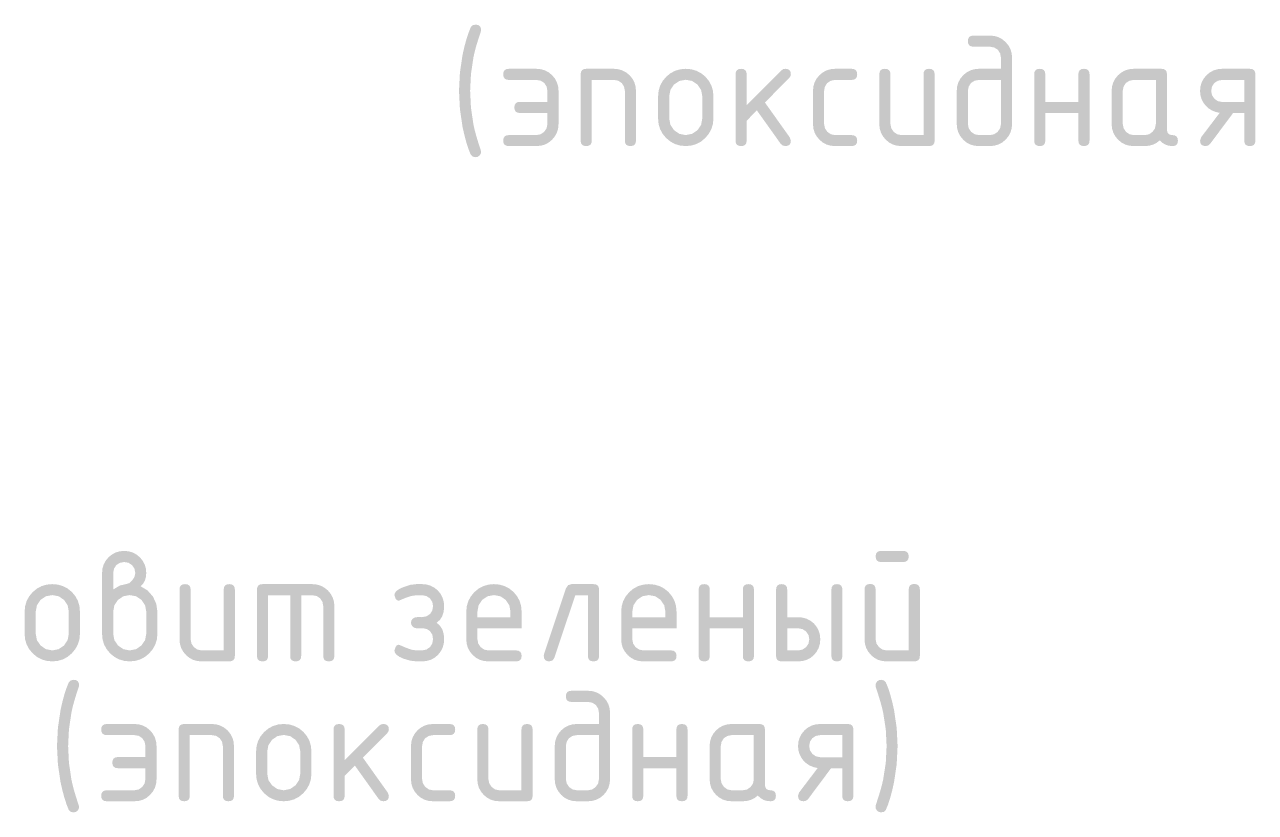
# Model space of a CAD drawing. Header units: millimetres. Extents: x 0 to 1189, y 0 to 841.
# Drawn here: x 1121.06 to 1154.78, y 709.99 to 731.57 of the extents above; entities that cross this region are included whole.
import ezdxf

# ---------------------------------------------------------------- set-up
doc = ezdxf.new("R2010")
doc.units = ezdxf.units.MM

msp = doc.modelspace()

# ---------------------------------------------------------------- hatches: boundary and pattern name
h = msp.add_hatch(color=7)
h.dxf.hatch_style = 2
h.paths.add_polyline_path([(1133.269595, 729.757058), (1133.291919, 729.300377), (1133.358892, 728.847002), (1133.39044, 728.70068), (1133.434339, 728.535083), (1133.490124, 728.349746), (1133.557329, 728.144203), (1133.570559, 728.089081), (1133.559741, 728.033064), (1133.523705, 727.983248), (1133.475543, 727.950864), (1133.417872, 727.940804), (1133.338015, 727.957134), (1133.286683, 728.008604), (1133.227212, 728.1585), (1133.169756, 728.335061), (1133.114678, 728.537874), (1133.062338, 728.766525), (1132.989784, 729.258484), (1132.964773, 729.757058), (1132.989784, 730.255426), (1133.062338, 730.747592), (1133.114678, 730.976097), (1133.169756, 731.178298), (1133.227212, 731.353524), (1133.286683, 731.501104), (1133.338015, 731.55595), (1133.417872, 731.572762), (1133.484517, 731.563253), (1133.532249, 731.534728), (1133.560964, 731.487185), (1133.570559, 731.420626), (1133.557329, 731.365505), (1133.490124, 731.162433), (1133.434339, 730.978276), (1133.39044, 730.813135), (1133.358892, 730.667115), (1133.291919, 730.21374)])
h = msp.add_hatch(color=7)
h.paths.add_polyline_path([(1148.116871, 730.667115), (1148.116871, 728.850861), (1148.105717, 728.728697), (1148.072291, 728.616043), (1148.016644, 728.512897), (1147.938828, 728.419259), (1147.845251, 728.342132), (1147.742527, 728.288001), (1147.631018, 728.256091), (1147.511085, 728.245626), (1147.206814, 728.245626), (1147.084401, 728.256091), (1146.972066, 728.288001), (1146.870168, 728.342132), (1146.779071, 728.419259), (1146.701255, 728.512897), (1146.645608, 728.616043), (1146.612182, 728.728697), (1146.601029, 728.850861), (1146.601029, 729.757058), (1146.612182, 729.879222), (1146.645608, 729.991876), (1146.701255, 730.095022), (1146.779071, 730.18866), (1146.872029, 730.263927), (1146.973719, 730.318264), (1147.085022, 730.351208), (1147.206814, 730.362293), (1147.812049, 730.362293), (1147.812049, 730.667115), (1147.790276, 730.784662), (1147.727162, 730.883191), (1147.628839, 730.945823), (1147.511085, 730.967527), (1147.054128, 730.967527), (1146.989799, 730.977044), (1146.943402, 731.00563), (1146.915299, 731.053336), (1146.905851, 731.120214), (1146.915299, 731.186773), (1146.943402, 731.234315), (1146.989799, 731.262841), (1147.054128, 731.272349), (1147.511085, 731.272349), (1147.633498, 731.261282), (1147.745834, 731.228045), (1147.847731, 731.172588), (1147.938828, 731.094858), (1148.016644, 731.003451), (1148.072291, 730.90145), (1148.105717, 730.789218)])
h.paths.add_polyline_path([(1147.812049, 728.850861), (1147.812049, 730.057471), (1147.206814, 730.057471), (1147.089061, 730.035698), (1146.990738, 729.972584), (1146.927624, 729.874329), (1146.905851, 729.757058), (1146.905851, 728.850861), (1146.928175, 728.735243), (1146.995148, 728.635335), (1147.092919, 728.568363), (1147.206814, 728.546038), (1147.511085, 728.546038), (1147.626634, 728.568363), (1147.722752, 728.635335), (1147.789724, 728.733589)])
h = msp.add_hatch(color=7)
h.dxf.hatch_style = 2
h.paths.add_polyline_path([(1135.386884, 729.151824), (1134.628963, 729.151824), (1134.564635, 729.161333), (1134.518238, 729.189858), (1134.490134, 729.2374), (1134.480686, 729.303959), (1134.490134, 729.370519), (1134.518238, 729.418061), (1134.564635, 729.446586), (1134.628963, 729.456095), (1135.386884, 729.456095), (1135.386884, 729.757058), (1135.365111, 729.874329), (1135.301997, 729.972584), (1135.203674, 730.037351), (1135.085921, 730.057471), (1134.328551, 730.057471), (1134.261673, 730.066988), (1134.213967, 730.095574), (1134.185381, 730.143279), (1134.175864, 730.210157), (1134.185381, 730.276717), (1134.213967, 730.324259), (1134.261673, 730.352784), (1134.328551, 730.362293), (1135.085921, 730.362293), (1135.208333, 730.351208), (1135.320669, 730.318264), (1135.422567, 730.263927), (1135.513664, 730.18866), (1135.59148, 730.095022), (1135.647127, 729.991876), (1135.680553, 729.879222), (1135.691706, 729.757058), (1135.691706, 728.850861), (1135.680553, 728.726837), (1135.647127, 728.614389), (1135.59148, 728.512277), (1135.513664, 728.419259), (1135.422567, 728.342132), (1135.320669, 728.288001), (1135.208333, 728.256091), (1135.085921, 728.245626), (1134.328551, 728.245626), (1134.261673, 728.254454), (1134.213967, 728.281524), (1134.185381, 728.327714), (1134.175864, 728.393903), (1134.185381, 728.460462), (1134.213967, 728.508005), (1134.261673, 728.53653), (1134.328551, 728.546038), (1135.085921, 728.546038), (1135.201469, 728.568363), (1135.297587, 728.635335), (1135.36456, 728.733589), (1135.386884, 728.850861)])
h = msp.add_hatch(color=7)
h.dxf.hatch_style = 2
h.paths.add_polyline_path([(1136.297549, 728.393903), (1136.297549, 730.214016), (1136.307066, 730.278344), (1136.335651, 730.324741), (1136.383357, 730.352845), (1136.450235, 730.362293), (1137.207605, 730.362293), (1137.327538, 730.351208), (1137.439047, 730.318264), (1137.541771, 730.263927), (1137.635348, 730.18866), (1137.713164, 730.095022), (1137.768811, 729.991876), (1137.802237, 729.879222), (1137.813391, 729.757058), (1137.813391, 728.393903), (1137.803874, 728.327714), (1137.775288, 728.281524), (1137.727582, 728.254454), (1137.660704, 728.245626), (1137.594145, 728.254454), (1137.546603, 728.281524), (1137.518077, 728.327714), (1137.508569, 728.393903), (1137.508569, 729.757058), (1137.486796, 729.874329), (1137.423682, 729.972584), (1137.325359, 730.037351), (1137.207605, 730.057471), (1136.602371, 730.057471), (1136.602371, 728.393903), (1136.592862, 728.327714), (1136.564337, 728.281524), (1136.516795, 728.254454), (1136.450235, 728.245626), (1136.383357, 728.254454), (1136.335651, 728.281524), (1136.307066, 728.327714)])
h = msp.add_hatch(color=7)
h.paths.add_polyline_path([(1138.419233, 728.999137), (1138.419233, 729.604372), (1138.432833, 729.756878), (1138.473873, 729.897136), (1138.542714, 730.025509), (1138.639719, 730.142358), (1138.75625, 730.239045), (1138.884459, 730.307723), (1139.024657, 730.348702), (1139.177154, 730.362293), (1139.329651, 730.348762), (1139.46985, 730.308205), (1139.598059, 730.240672), (1139.714589, 730.146216), (1139.811594, 730.029617), (1139.880436, 729.900926), (1139.921476, 729.759418), (1139.935075, 729.604372), (1139.935075, 728.999137), (1139.920795, 728.849181), (1139.8783, 728.710232), (1139.808106, 728.582341), (1139.710731, 728.465561), (1139.595811, 728.368874), (1139.467714, 728.300196), (1139.327731, 728.259217), (1139.177154, 728.245626), (1139.024657, 728.259217), (1138.884459, 728.300196), (1138.75625, 728.368874), (1138.639719, 728.465561), (1138.542714, 728.582341), (1138.473873, 728.710232), (1138.432833, 728.849181)])
h.paths.add_polyline_path([(1139.630253, 729.003547), (1139.630253, 729.608782), (1139.597938, 729.782345), (1139.499064, 729.930691), (1139.352165, 730.029565), (1139.177154, 730.06188), (1139.002143, 730.029565), (1138.855245, 729.930691), (1138.75637, 729.782345), (1138.724055, 729.608782), (1138.724055, 729.003547), (1138.75637, 728.826676), (1138.855245, 728.681637), (1139.002143, 728.580558), (1139.177154, 728.546038), (1139.352165, 728.580558), (1139.499064, 728.681637), (1139.597938, 728.828123)])
h = msp.add_hatch(color=7)
h.dxf.hatch_style = 2
h.paths.add_polyline_path([(1140.84574, 729.367349), (1141.79824, 730.319849), (1141.844749, 730.352233), (1141.904073, 730.362293), (1141.970951, 730.352845), (1142.018657, 730.324741), (1142.047243, 730.278344), (1142.05676, 730.214016), (1142.044495, 730.156345), (1142.009907, 730.108183), (1141.345141, 729.439558), (1142.026994, 728.482649), (1142.05676, 728.393903), (1142.047243, 728.327714), (1142.018657, 728.281524), (1141.970951, 728.254454), (1141.904073, 728.245626), (1141.831175, 728.261405), (1141.777294, 728.309016), (1141.125206, 729.223482), (1140.84574, 728.940157), (1140.84574, 728.393903), (1140.836231, 728.327714), (1140.807706, 728.281524), (1140.760164, 728.254454), (1140.693605, 728.245626), (1140.626727, 728.254454), (1140.579021, 728.281524), (1140.550435, 728.327714), (1140.540918, 728.393903), (1140.540918, 730.214016), (1140.550435, 730.278344), (1140.579021, 730.324741), (1140.626727, 730.352845), (1140.693605, 730.362293), (1140.760164, 730.352845), (1140.807706, 730.324741), (1140.836231, 730.278344), (1140.84574, 730.214016)])
h = msp.add_hatch(color=7)
h.dxf.hatch_style = 2
h.paths.add_polyline_path([(1142.967425, 729.757058), (1142.967425, 728.850861), (1142.989749, 728.735243), (1143.056721, 728.635335), (1143.154493, 728.568363), (1143.268388, 728.546038), (1143.720936, 728.546038), (1143.787814, 728.53653), (1143.83552, 728.508005), (1143.864105, 728.460462), (1143.873622, 728.393903), (1143.864105, 728.327714), (1143.83552, 728.281524), (1143.787814, 728.254454), (1143.720936, 728.245626), (1143.268388, 728.245626), (1143.145975, 728.256091), (1143.033639, 728.288001), (1142.931742, 728.342132), (1142.840645, 728.419259), (1142.762829, 728.512277), (1142.707182, 728.614389), (1142.673756, 728.726837), (1142.662602, 728.850861), (1142.662602, 729.757058), (1142.673756, 729.879222), (1142.707182, 729.991876), (1142.762829, 730.095022), (1142.840645, 730.18866), (1142.931742, 730.263927), (1143.033639, 730.318264), (1143.145975, 730.351208), (1143.268388, 730.362293), (1143.720936, 730.362293), (1143.787814, 730.352784), (1143.83552, 730.324259), (1143.864105, 730.276717), (1143.873622, 730.210157), (1143.864105, 730.143279), (1143.83552, 730.095574), (1143.787814, 730.066988), (1143.720936, 730.057471), (1143.268388, 730.057471), (1143.150635, 730.035698), (1143.052312, 729.972584), (1142.989198, 729.874329)])
h = msp.add_hatch(color=7)
h.dxf.hatch_style = 2
h.paths.add_polyline_path([(1145.995186, 730.214016), (1145.995186, 728.393903), (1145.985669, 728.327714), (1145.957083, 728.281524), (1145.909377, 728.254454), (1145.8425, 728.245626), (1145.08513, 728.245626), (1144.962717, 728.256091), (1144.850381, 728.288001), (1144.748484, 728.342132), (1144.657387, 728.419259), (1144.579571, 728.512277), (1144.523924, 728.614389), (1144.490498, 728.726837), (1144.479344, 728.850861), (1144.479344, 730.214016), (1144.488861, 730.278344), (1144.517447, 730.324741), (1144.565153, 730.352845), (1144.632031, 730.362293), (1144.69859, 730.352845), (1144.746132, 730.324741), (1144.774658, 730.278344), (1144.784166, 730.214016), (1144.784166, 728.850861), (1144.80649, 728.735243), (1144.873463, 728.635335), (1144.971235, 728.568363), (1145.08513, 728.546038), (1145.690364, 728.546038), (1145.690364, 730.214016), (1145.699873, 730.278344), (1145.728398, 730.324741), (1145.77594, 730.352845), (1145.8425, 730.362293), (1145.909377, 730.352845), (1145.957083, 730.324741), (1145.985669, 730.278344)])
h = msp.add_hatch(color=7)
h.dxf.hatch_style = 2
h.paths.add_polyline_path([(1149.027535, 729.151824), (1149.027535, 728.393903), (1149.018027, 728.327714), (1148.989502, 728.281524), (1148.941959, 728.254454), (1148.8754, 728.245626), (1148.808522, 728.254454), (1148.760816, 728.281524), (1148.73223, 728.327714), (1148.722713, 728.393903), (1148.722713, 730.214016), (1148.73223, 730.278344), (1148.760816, 730.324741), (1148.808522, 730.352845), (1148.8754, 730.362293), (1148.941959, 730.352845), (1148.989502, 730.324741), (1149.018027, 730.278344), (1149.027535, 730.214016), (1149.027535, 729.456095), (1149.933733, 729.456095), (1149.933733, 730.214016), (1149.943242, 730.278344), (1149.971767, 730.324741), (1150.019309, 730.352845), (1150.085869, 730.362293), (1150.152747, 730.352845), (1150.200453, 730.324741), (1150.229038, 730.278344), (1150.238555, 730.214016), (1150.238555, 728.393903), (1150.229038, 728.327714), (1150.200453, 728.281524), (1150.152747, 728.254454), (1150.085869, 728.245626), (1150.019309, 728.254454), (1149.971767, 728.281524), (1149.943242, 728.327714), (1149.933733, 728.393903), (1149.933733, 729.151824)])
h = msp.add_hatch(color=7)
h.paths.add_polyline_path([(1152.055418, 730.057471), (1151.450183, 730.057471), (1151.33243, 730.035698), (1151.234107, 729.972584), (1151.170993, 729.874329), (1151.14922, 729.757058), (1151.14922, 728.850861), (1151.171544, 728.735243), (1151.238517, 728.635335), (1151.336289, 728.568363), (1151.450183, 728.546038), (1151.754454, 728.546038), (1151.870003, 728.568363), (1151.966121, 728.635335), (1152.033094, 728.733589), (1152.055418, 728.850861)])
h.paths.add_polyline_path([(1152.660652, 728.393903), (1152.651204, 728.327714), (1152.623101, 728.281524), (1152.576704, 728.254454), (1152.512375, 728.245626), (1152.409978, 728.255204), (1152.318279, 728.284211), (1152.236811, 728.333063), (1152.16511, 728.402171), (1152.075442, 728.333063), (1151.977352, 728.284211), (1151.870477, 728.255204), (1151.754454, 728.245626), (1151.450183, 728.245626), (1151.327771, 728.256091), (1151.215435, 728.288001), (1151.113537, 728.342132), (1151.02244, 728.419259), (1150.944624, 728.512277), (1150.888977, 728.614389), (1150.855551, 728.726837), (1150.844398, 728.850861), (1150.844398, 729.757058), (1150.855551, 729.879222), (1150.888977, 729.991876), (1150.944624, 730.095022), (1151.02244, 730.18866), (1151.113537, 730.263927), (1151.215435, 730.318264), (1151.327771, 730.351208), (1151.450183, 730.362293), (1152.207553, 730.362293), (1152.274431, 730.352845), (1152.322137, 730.324741), (1152.350723, 730.278344), (1152.36024, 730.214016), (1152.36024, 728.698725), (1152.369748, 728.631847), (1152.398274, 728.584141), (1152.445816, 728.555556), (1152.512375, 728.546038), (1152.576704, 728.53653), (1152.623101, 728.508005), (1152.651204, 728.460462)])
h = msp.add_hatch(color=7)
h.paths.add_polyline_path([(1153.804776, 729.155683), (1153.694421, 729.179798), (1153.592903, 729.22045), (1153.500996, 729.278466), (1153.419477, 729.354671), (1153.352599, 729.443899), (1153.304893, 729.540155), (1153.276307, 729.644266), (1153.26679, 729.757058), (1153.277944, 729.879222), (1153.31137, 729.991876), (1153.367016, 730.095022), (1153.444833, 730.18866), (1153.53593, 730.263927), (1153.637827, 730.318264), (1153.750163, 730.351208), (1153.872576, 730.362293), (1154.629945, 730.362293), (1154.696823, 730.352845), (1154.744529, 730.324741), (1154.773115, 730.278344), (1154.782632, 730.214016), (1154.782632, 728.393903), (1154.773115, 728.327714), (1154.744529, 728.281524), (1154.696823, 728.254454), (1154.629945, 728.245626), (1154.563386, 728.254454), (1154.515844, 728.281524), (1154.487318, 728.327714), (1154.47781, 728.393903), (1154.47781, 729.151824), (1154.172988, 729.151824), (1153.541846, 728.305157), (1153.487069, 728.259475), (1153.419477, 728.245626), (1153.352599, 728.254454), (1153.304893, 728.281524), (1153.276307, 728.327714), (1153.26679, 728.393903), (1153.296556, 728.487058)])
h.paths.add_polyline_path([(1153.571612, 729.757058), (1153.593936, 729.640959), (1153.660909, 729.540982), (1153.758681, 729.474492), (1153.872576, 729.452236), (1154.47781, 729.452236), (1154.47781, 730.057471), (1153.872576, 730.057471), (1153.754822, 730.035698), (1153.656499, 729.972584), (1153.593385, 729.874329)])
h = msp.add_hatch(color=7)
h.paths.add_polyline_path([(1123.490811, 716.096524), (1123.67471, 716.20725), (1123.842486, 716.244801), (1123.93385, 716.272293), (1124.016119, 716.350635), (1124.076546, 716.450129), (1124.096045, 716.549623), (1124.073996, 716.66717), (1124.007299, 716.7657), (1123.909045, 716.829985), (1123.791774, 716.850036), (1123.674021, 716.828332), (1123.575698, 716.7657), (1123.512584, 716.66717), (1123.490811, 716.549623)])
h.paths.add_polyline_path([(1124.244322, 716.18527), (1124.432286, 716.071237), (1124.57891, 715.906355), (1124.670549, 715.706677), (1124.701831, 715.49129), (1124.701831, 714.881646), (1124.687551, 714.731069), (1124.645055, 714.591087), (1124.574862, 714.462989), (1124.477486, 714.348069), (1124.362566, 714.251383), (1124.234469, 714.182705), (1124.094486, 714.141725), (1123.94391, 714.128135), (1123.791412, 714.141725), (1123.651214, 714.182705), (1123.523005, 714.251383), (1123.406475, 714.348069), (1123.309469, 714.46485), (1123.240628, 714.59274), (1123.199588, 714.731689), (1123.185989, 714.881646), (1123.185989, 716.549623), (1123.197142, 716.671786), (1123.230568, 716.784441), (1123.286215, 716.887587), (1123.364031, 716.981225), (1123.456988, 717.056724), (1123.558679, 717.111036), (1123.669981, 717.143851), (1123.791774, 717.154858), (1123.913937, 717.14379), (1124.026592, 717.110554), (1124.129738, 717.055096), (1124.223376, 716.977366), (1124.298642, 716.885959), (1124.35298, 716.783959), (1124.385924, 716.671726), (1124.397009, 716.549623), (1124.387491, 716.440836), (1124.358906, 716.343675), (1124.3112, 716.258401)])
h.paths.add_polyline_path([(1124.397009, 714.886056), (1124.397009, 715.49129), (1124.364694, 715.664854), (1124.265819, 715.8132), (1124.11892, 715.912074), (1123.94391, 715.944389), (1123.768899, 715.912074), (1123.622, 715.8132), (1123.523126, 715.664854), (1123.490811, 715.49129), (1123.490811, 714.886056), (1123.523126, 714.709184), (1123.622, 714.564146), (1123.768899, 714.463067), (1123.94391, 714.428547), (1124.11892, 714.463067), (1124.265819, 714.564146), (1124.364694, 714.710631)])
h = msp.add_hatch(color=7)
h.paths.add_polyline_path([(1145.590096, 716.096524), (1145.590096, 714.276411), (1145.580579, 714.210223), (1145.551994, 714.164032), (1145.504288, 714.136963), (1145.43741, 714.128135), (1144.68004, 714.128135), (1144.557627, 714.138599), (1144.445291, 714.170509), (1144.343394, 714.22464), (1144.252297, 714.301767), (1144.174481, 714.395405), (1144.118834, 714.498551), (1144.085408, 714.611206), (1144.074254, 714.733369), (1144.074254, 716.096524), (1144.083771, 716.163402), (1144.112357, 716.211108), (1144.160063, 716.239694), (1144.226941, 716.249211), (1144.2935, 716.239694), (1144.341042, 716.211108), (1144.369568, 716.163402), (1144.379076, 716.096524), (1144.379076, 714.733369), (1144.401401, 714.618234), (1144.468373, 714.521702), (1144.566145, 714.451353), (1144.68004, 714.428547), (1145.285274, 714.428547), (1145.285274, 716.096524), (1145.294783, 716.163402), (1145.323308, 716.211108), (1145.37085, 716.239694), (1145.43741, 716.249211), (1145.504288, 716.239694), (1145.551994, 716.211108), (1145.580579, 716.163402)])
h.paths.add_polyline_path([(1145.132588, 716.850036), (1144.527353, 716.850036), (1144.463025, 716.859553), (1144.416628, 716.888138), (1144.388524, 716.935844), (1144.379076, 717.002722), (1144.388524, 717.069281), (1144.416628, 717.116824), (1144.463025, 717.145349), (1144.527353, 717.154858), (1145.132588, 717.154858), (1145.199465, 717.145349), (1145.247171, 717.116824), (1145.275757, 717.069281), (1145.285274, 717.002722), (1145.275757, 716.935844), (1145.247171, 716.888138), (1145.199465, 716.859553)])
h = msp.add_hatch(color=7)
h.paths.add_polyline_path([(1121.064168, 714.881646), (1121.064168, 715.48688), (1121.077768, 715.639386), (1121.118807, 715.779644), (1121.187649, 715.908017), (1121.284654, 716.024866), (1121.401185, 716.121553), (1121.529394, 716.190231), (1121.669592, 716.23121), (1121.822089, 716.244801), (1121.974586, 716.231271), (1122.114785, 716.190713), (1122.242994, 716.123181), (1122.359524, 716.028725), (1122.456529, 715.912126), (1122.525371, 715.783434), (1122.566411, 715.641927), (1122.58001, 715.48688), (1122.58001, 714.881646), (1122.56573, 714.731689), (1122.523235, 714.59274), (1122.453041, 714.46485), (1122.355666, 714.348069), (1122.240746, 714.251383), (1122.112649, 714.182705), (1121.972666, 714.141725), (1121.822089, 714.128135), (1121.669592, 714.141725), (1121.529394, 714.182705), (1121.401185, 714.251383), (1121.284654, 714.348069), (1121.187649, 714.46485), (1121.118807, 714.59274), (1121.077768, 714.731689)])
h.paths.add_polyline_path([(1122.275188, 714.886056), (1122.275188, 715.49129), (1122.242873, 715.664854), (1122.143999, 715.8132), (1121.9971, 715.912074), (1121.822089, 715.944389), (1121.647078, 715.912074), (1121.500179, 715.8132), (1121.401305, 715.664854), (1121.36899, 715.49129), (1121.36899, 714.886056), (1121.401305, 714.709184), (1121.500179, 714.564146), (1121.647078, 714.463067), (1121.822089, 714.428547), (1121.9971, 714.463067), (1122.143999, 714.564146), (1122.242873, 714.710631)])
h = msp.add_hatch(color=7)
h.dxf.hatch_style = 2
h.paths.add_polyline_path([(1126.823651, 716.096524), (1126.823651, 714.276411), (1126.814134, 714.210223), (1126.785548, 714.164032), (1126.737842, 714.136963), (1126.670964, 714.128135), (1125.913595, 714.128135), (1125.791182, 714.138599), (1125.678846, 714.170509), (1125.576948, 714.22464), (1125.485852, 714.301767), (1125.408035, 714.394785), (1125.352389, 714.496898), (1125.318962, 714.609346), (1125.307809, 714.733369), (1125.307809, 716.096524), (1125.317326, 716.160853), (1125.345912, 716.20725), (1125.393618, 716.235353), (1125.460496, 716.244801), (1125.527055, 716.235353), (1125.574597, 716.20725), (1125.603123, 716.160853), (1125.612631, 716.096524), (1125.612631, 714.733369), (1125.634955, 714.617752), (1125.701928, 714.517844), (1125.7997, 714.450871), (1125.913595, 714.428547), (1126.518829, 714.428547), (1126.518829, 716.096524), (1126.528337, 716.160853), (1126.556863, 716.20725), (1126.604405, 716.235353), (1126.670964, 716.244801), (1126.737842, 716.235353), (1126.785548, 716.20725), (1126.814134, 716.160853)])
h = msp.add_hatch(color=7)
h.dxf.hatch_style = 2
h.paths.add_polyline_path([(1127.582316, 716.244801), (1128.945471, 716.244801), (1129.066945, 716.233717), (1129.178084, 716.200773), (1129.279715, 716.146435), (1129.372663, 716.071168), (1129.450479, 715.977531), (1129.506126, 715.874385), (1129.539552, 715.76173), (1129.550706, 715.639567), (1129.550706, 714.276411), (1129.541189, 714.210223), (1129.512603, 714.164032), (1129.464897, 714.136963), (1129.398019, 714.128135), (1129.33146, 714.136963), (1129.283918, 714.164032), (1129.255392, 714.210223), (1129.245884, 714.276411), (1129.245884, 715.639567), (1129.224111, 715.756838), (1129.160997, 715.855092), (1129.062742, 715.91986), (1128.945471, 715.939979), (1128.640649, 715.939979), (1128.640649, 714.276411), (1128.631132, 714.210223), (1128.602547, 714.164032), (1128.554841, 714.136963), (1128.487963, 714.128135), (1128.423867, 714.136963), (1128.377444, 714.164032), (1128.349211, 714.210223), (1128.339686, 714.276411), (1128.339686, 715.939979), (1127.734451, 715.939979), (1127.734451, 714.276411), (1127.724943, 714.210223), (1127.696418, 714.164032), (1127.648875, 714.136963), (1127.582316, 714.128135), (1127.515438, 714.136963), (1127.467732, 714.164032), (1127.439146, 714.210223), (1127.429629, 714.276411), (1127.429629, 716.096524), (1127.439146, 716.160853), (1127.467732, 716.20725), (1127.515438, 716.235353)])
h = msp.add_hatch(color=7)
h.dxf.hatch_style = 2
h.paths.add_polyline_path([(1132.253429, 714.733369), (1132.233861, 714.859322), (1132.172952, 714.953855), (1132.097022, 715.00815), (1131.99546, 715.034332), (1131.800881, 715.034332), (1131.73825, 715.049422), (1131.695048, 715.080635), (1131.660459, 715.128797), (1131.648195, 715.186468), (1131.660459, 715.247791), (1131.695048, 715.296711), (1131.754441, 715.330817), (1131.842774, 715.343013), (1131.889627, 715.343013), (1131.940339, 715.338603), (1132.074215, 715.360928), (1132.172952, 715.4279), (1132.233861, 715.522571), (1132.253429, 715.639567), (1132.233379, 715.756838), (1132.169093, 715.855092), (1132.070563, 715.91986), (1131.953017, 715.939979), (1131.800881, 715.939979), (1131.660528, 715.920962), (1131.49165, 715.863911), (1131.41075, 715.830632), (1131.35295, 715.806861), (1131.319024, 715.792598), (1131.267856, 715.800866), (1131.229271, 715.842414), (1131.195096, 715.948247), (1131.210935, 716.007047), (1131.258141, 716.062693), (1131.33625, 716.115136), (1131.444796, 716.164324), (1131.635448, 716.225233), (1131.800881, 716.244801), (1131.953017, 716.244801), (1132.07518, 716.233717), (1132.187835, 716.200773), (1132.290981, 716.146435), (1132.384618, 716.071168), (1132.460118, 715.977531), (1132.51443, 715.874385), (1132.547244, 715.76173), (1132.558251, 715.639567), (1132.545478, 715.491953), (1132.506919, 715.366922), (1132.442212, 715.264939), (1132.350994, 715.186468), (1132.442212, 715.107997), (1132.506919, 715.006014), (1132.545478, 714.880983), (1132.558251, 714.733369), (1132.547244, 714.611206), (1132.51443, 714.498551), (1132.460118, 714.395405), (1132.384618, 714.301767), (1132.290981, 714.22464), (1132.187835, 714.170509), (1132.07518, 714.138599), (1131.953017, 714.128135), (1131.800881, 714.128135), (1131.631865, 714.147152), (1131.440938, 714.204202), (1131.332762, 714.253459), (1131.256005, 714.306384), (1131.210254, 714.36334), (1131.195096, 714.424688), (1131.229271, 714.530522), (1131.268339, 714.570416), (1131.313607, 714.585092), (1131.32731, 714.580338), (1131.362045, 714.566075), (1131.418174, 714.542304), (1131.496059, 714.509024), (1131.661079, 714.448115), (1131.800881, 714.428547), (1131.953017, 714.428547), (1132.070563, 714.450871), (1132.169093, 714.517844), (1132.231932, 714.616098)])
h = msp.add_hatch(color=7)
h.paths.add_polyline_path([(1133.922366, 715.944389), (1133.747355, 715.912074), (1133.600456, 715.8132), (1133.501582, 715.666301), (1133.469267, 715.49129), (1133.469267, 715.338603), (1134.375465, 715.338603), (1134.375465, 715.49129), (1134.34315, 715.666301), (1134.244275, 715.8132), (1134.097377, 715.912074)])
h.paths.add_polyline_path([(1133.469267, 715.034332), (1133.469267, 714.733369), (1133.491591, 714.617752), (1133.558564, 714.517844), (1133.656335, 714.450871), (1133.77023, 714.428547), (1134.5276, 714.428547), (1134.594478, 714.419038), (1134.642184, 714.390513), (1134.67077, 714.342971), (1134.680287, 714.276411), (1134.67077, 714.210223), (1134.642184, 714.164032), (1134.594478, 714.136963), (1134.5276, 714.128135), (1133.77023, 714.128135), (1133.647817, 714.138599), (1133.535482, 714.170509), (1133.433584, 714.22464), (1133.342487, 714.301767), (1133.264671, 714.394785), (1133.209024, 714.496898), (1133.175598, 714.609346), (1133.164445, 714.733369), (1133.164445, 715.48688), (1133.178044, 715.639386), (1133.219084, 715.779644), (1133.287926, 715.908017), (1133.384931, 716.024866), (1133.501461, 716.121553), (1133.62967, 716.190231), (1133.769869, 716.23121), (1133.922366, 716.244801), (1134.074863, 716.231271), (1134.215061, 716.190713), (1134.34327, 716.123181), (1134.459801, 716.028725), (1134.556806, 715.912195), (1134.625648, 715.783985), (1134.666687, 715.643787), (1134.680287, 715.49129), (1134.680287, 715.034332)])
h = msp.add_hatch(color=7)
h.dxf.hatch_style = 2
h.paths.add_polyline_path([(1136.044186, 716.244801), (1136.64942, 716.244801), (1136.716298, 716.235353), (1136.764004, 716.20725), (1136.79259, 716.160853), (1136.802107, 716.096524), (1136.802107, 714.276411), (1136.79259, 714.210223), (1136.764004, 714.164032), (1136.716298, 714.136963), (1136.64942, 714.128135), (1136.582861, 714.136963), (1136.535319, 714.164032), (1136.506794, 714.210223), (1136.497285, 714.276411), (1136.497285, 715.939979), (1136.150019, 715.939979), (1135.578409, 714.229558), (1135.527697, 714.153422), (1135.438952, 714.128135), (1135.372074, 714.137643), (1135.324368, 714.166168), (1135.295782, 714.213711), (1135.286265, 714.28027), (1135.295085, 714.327123), (1135.892051, 716.12188), (1135.951995, 716.215173)])
h = msp.add_hatch(color=7)
h.paths.add_polyline_path([(1138.166007, 715.944389), (1137.990996, 715.912074), (1137.844097, 715.8132), (1137.745223, 715.666301), (1137.712908, 715.49129), (1137.712908, 715.338603), (1138.619105, 715.338603), (1138.619105, 715.49129), (1138.58679, 715.666301), (1138.487916, 715.8132), (1138.341017, 715.912074)])
h.paths.add_polyline_path([(1137.712908, 715.034332), (1137.712908, 714.733369), (1137.735232, 714.617752), (1137.802204, 714.517844), (1137.899976, 714.450871), (1138.013871, 714.428547), (1138.771241, 714.428547), (1138.838119, 714.419038), (1138.885825, 714.390513), (1138.91441, 714.342971), (1138.923928, 714.276411), (1138.91441, 714.210223), (1138.885825, 714.164032), (1138.838119, 714.136963), (1138.771241, 714.128135), (1138.013871, 714.128135), (1137.891458, 714.138599), (1137.779122, 714.170509), (1137.677225, 714.22464), (1137.586128, 714.301767), (1137.508312, 714.394785), (1137.452665, 714.496898), (1137.419239, 714.609346), (1137.408086, 714.733369), (1137.408086, 715.48688), (1137.421685, 715.639386), (1137.462725, 715.779644), (1137.531566, 715.908017), (1137.628572, 716.024866), (1137.745102, 716.121553), (1137.873311, 716.190231), (1138.013509, 716.23121), (1138.166007, 716.244801), (1138.318504, 716.231271), (1138.458702, 716.190713), (1138.586911, 716.123181), (1138.703441, 716.028725), (1138.800447, 715.912195), (1138.869288, 715.783985), (1138.910328, 715.643787), (1138.923928, 715.49129), (1138.923928, 715.034332)])
h = msp.add_hatch(color=7)
h.dxf.hatch_style = 2
h.paths.add_polyline_path([(1139.834728, 715.034332), (1139.834728, 714.276411), (1139.825219, 714.210223), (1139.796694, 714.164032), (1139.749152, 714.136963), (1139.682593, 714.128135), (1139.615715, 714.136963), (1139.568009, 714.164032), (1139.539423, 714.210223), (1139.529906, 714.276411), (1139.529906, 716.096524), (1139.539423, 716.160853), (1139.568009, 716.20725), (1139.615715, 716.235353), (1139.682593, 716.244801), (1139.749152, 716.235353), (1139.796694, 716.20725), (1139.825219, 716.160853), (1139.834728, 716.096524), (1139.834728, 715.338603), (1140.740926, 715.338603), (1140.740926, 716.096524), (1140.750434, 716.160853), (1140.77896, 716.20725), (1140.826502, 716.235353), (1140.893061, 716.244801), (1140.959939, 716.235353), (1141.007645, 716.20725), (1141.036231, 716.160853), (1141.045748, 716.096524), (1141.045748, 714.276411), (1141.036231, 714.210223), (1141.007645, 714.164032), (1140.959939, 714.136963), (1140.893061, 714.128135), (1140.826502, 714.136963), (1140.77896, 714.164032), (1140.750434, 714.210223), (1140.740926, 714.276411), (1140.740926, 715.034332)])
h = msp.add_hatch(color=7)
h.paths.add_polyline_path([(1142.862746, 714.733369), (1142.851662, 714.611206), (1142.818718, 714.498551), (1142.76438, 714.395405), (1142.689113, 714.301767), (1142.595476, 714.22464), (1142.49233, 714.170509), (1142.379675, 714.138599), (1142.257512, 714.128135), (1141.804413, 714.128135), (1141.737535, 714.136963), (1141.689829, 714.164032), (1141.661243, 714.210223), (1141.651726, 714.276411), (1141.651726, 716.096524), (1141.661243, 716.160853), (1141.689829, 716.20725), (1141.737535, 716.235353), (1141.804413, 716.244801), (1141.870972, 716.235353), (1141.918514, 716.20725), (1141.94704, 716.160853), (1141.956548, 716.096524), (1141.956548, 715.338603), (1142.257512, 715.338603), (1142.379675, 715.327605), (1142.49233, 715.294851), (1142.595476, 715.240702), (1142.689113, 715.165522), (1142.76438, 715.071798), (1142.818718, 714.968462), (1142.851662, 714.855618)])
h.paths.add_polyline_path([(1142.561783, 714.733369), (1142.539734, 714.850916), (1142.473037, 714.949445), (1142.374783, 715.012559), (1142.257512, 715.034332), (1141.956548, 715.034332), (1141.956548, 714.428547), (1142.257512, 714.428547), (1142.374783, 714.450871), (1142.473037, 714.517844), (1142.539734, 714.616098)])
h.paths.add_polyline_path([(1143.167568, 716.096524), (1143.177077, 716.160853), (1143.205602, 716.20725), (1143.253144, 716.235353), (1143.319704, 716.244801), (1143.384032, 716.235353), (1143.430429, 716.20725), (1143.458532, 716.160853), (1143.467981, 716.096524), (1143.467981, 714.276411), (1143.458532, 714.210223), (1143.430429, 714.164032), (1143.384032, 714.136963), (1143.319704, 714.128135), (1143.253144, 714.136963), (1143.205602, 714.164032), (1143.177077, 714.210223), (1143.167568, 714.276411)])
h = msp.add_hatch(color=7)
h.dxf.hatch_style = 2
h.paths.add_polyline_path([(1122.256082, 711.807644), (1122.278406, 711.350962), (1122.345378, 710.897588), (1122.376927, 710.751266), (1122.420826, 710.585669), (1122.476611, 710.400331), (1122.543816, 710.194788), (1122.557045, 710.139667), (1122.546228, 710.083649), (1122.510192, 710.033833), (1122.462029, 710.001449), (1122.404358, 709.99139), (1122.324501, 710.007719), (1122.273169, 710.059189), (1122.213698, 710.209085), (1122.156243, 710.385646), (1122.101164, 710.588459), (1122.048825, 710.81711), (1121.976271, 711.30907), (1121.95126, 711.807644), (1121.976271, 712.306012), (1122.048825, 712.798178), (1122.101164, 713.026682), (1122.156243, 713.228884), (1122.213698, 713.40411), (1122.273169, 713.551689), (1122.324501, 713.606535), (1122.404358, 713.623347), (1122.471004, 713.613839), (1122.518736, 713.585313), (1122.547451, 713.537771), (1122.557045, 713.471212), (1122.543816, 713.41609), (1122.476611, 713.213019), (1122.420826, 713.028861), (1122.376927, 712.863721), (1122.345378, 712.7177), (1122.278406, 712.264326)])
h = msp.add_hatch(color=7)
h.dxf.hatch_style = 2
h.paths.add_polyline_path([(1144.679708, 711.807644), (1144.656901, 712.264326), (1144.586552, 712.7177), (1144.554935, 712.856589), (1144.510554, 713.019353), (1144.45346, 713.205888), (1144.383705, 713.41609), (1144.374886, 713.471212), (1144.38715, 713.531088), (1144.421739, 713.581455), (1144.471555, 713.613356), (1144.527572, 713.623347), (1144.61053, 713.606535), (1144.658762, 713.551689), (1144.71986, 713.40411), (1144.777135, 713.228884), (1144.831309, 713.026682), (1144.883106, 712.798178), (1144.95566, 712.306012), (1144.980671, 711.807644), (1144.95566, 711.30907), (1144.883106, 710.81711), (1144.831309, 710.588459), (1144.777135, 710.385646), (1144.71986, 710.209085), (1144.658762, 710.059189), (1144.61053, 710.007719), (1144.527572, 709.99139), (1144.473002, 710.001449), (1144.421739, 710.033833), (1144.38715, 710.085096), (1144.374886, 710.139667), (1144.383705, 710.194788), (1144.45346, 710.407463), (1144.510554, 710.595177), (1144.554935, 710.758397), (1144.586552, 710.897588), (1144.656901, 711.350962)])
h = msp.add_hatch(color=7)
h.paths.add_polyline_path([(1137.103309, 712.7177), (1137.103309, 710.901446), (1137.092156, 710.779283), (1137.05873, 710.666628), (1137.003083, 710.563482), (1136.925267, 710.469845), (1136.831689, 710.392717), (1136.728965, 710.338586), (1136.617456, 710.306676), (1136.497524, 710.296212), (1136.193253, 710.296212), (1136.07084, 710.306676), (1135.958504, 710.338586), (1135.856607, 710.392717), (1135.76551, 710.469845), (1135.687694, 710.563482), (1135.632047, 710.666628), (1135.598621, 710.779283), (1135.587467, 710.901446), (1135.587467, 711.807644), (1135.598621, 711.929807), (1135.632047, 712.042462), (1135.687694, 712.145608), (1135.76551, 712.239246), (1135.858467, 712.314512), (1135.960158, 712.36885), (1136.07146, 712.401794), (1136.193253, 712.412878), (1136.798487, 712.412878), (1136.798487, 712.7177), (1136.776714, 712.835247), (1136.7136, 712.933777), (1136.615277, 712.996409), (1136.497524, 713.018113), (1136.040566, 713.018113), (1135.976238, 713.02763), (1135.929841, 713.056216), (1135.901738, 713.103922), (1135.892289, 713.170799), (1135.901738, 713.237359), (1135.929841, 713.284901), (1135.976238, 713.313426), (1136.040566, 713.322935), (1136.497524, 713.322935), (1136.619937, 713.311867), (1136.732273, 713.278631), (1136.83417, 713.223173), (1136.925267, 713.145444), (1137.003083, 713.054037), (1137.05873, 712.952036), (1137.092156, 712.839803)])
h.paths.add_polyline_path([(1136.798487, 710.901446), (1136.798487, 712.108056), (1136.193253, 712.108056), (1136.0755, 712.086283), (1135.977176, 712.023169), (1135.914062, 711.924915), (1135.892289, 711.807644), (1135.892289, 710.901446), (1135.914614, 710.785829), (1135.981586, 710.685921), (1136.079358, 710.618948), (1136.193253, 710.596624), (1136.497524, 710.596624), (1136.613072, 710.618948), (1136.70919, 710.685921), (1136.776163, 710.784175)])
h = msp.add_hatch(color=7)
h.dxf.hatch_style = 2
h.paths.add_polyline_path([(1124.373364, 711.20241), (1123.615443, 711.20241), (1123.551114, 711.211918), (1123.504717, 711.240444), (1123.476614, 711.287986), (1123.467166, 711.354545), (1123.476614, 711.421104), (1123.504717, 711.468647), (1123.551114, 711.497172), (1123.615443, 711.506681), (1124.373364, 711.506681), (1124.373364, 711.807644), (1124.351591, 711.924915), (1124.288477, 712.023169), (1124.190154, 712.087937), (1124.0724, 712.108056), (1123.315031, 712.108056), (1123.248153, 712.117573), (1123.200447, 712.146159), (1123.171861, 712.193865), (1123.162344, 712.260743), (1123.171861, 712.327302), (1123.200447, 712.374845), (1123.248153, 712.40337), (1123.315031, 712.412878), (1124.0724, 712.412878), (1124.194813, 712.401794), (1124.307149, 712.36885), (1124.409046, 712.314512), (1124.500143, 712.239246), (1124.577959, 712.145608), (1124.633606, 712.042462), (1124.667032, 711.929807), (1124.678186, 711.807644), (1124.678186, 710.901446), (1124.667032, 710.777423), (1124.633606, 710.664975), (1124.577959, 710.562862), (1124.500143, 710.469845), (1124.409046, 710.392717), (1124.307149, 710.338586), (1124.194813, 710.306676), (1124.0724, 710.296212), (1123.315031, 710.296212), (1123.248153, 710.30504), (1123.200447, 710.33211), (1123.171861, 710.3783), (1123.162344, 710.444489), (1123.171861, 710.511048), (1123.200447, 710.55859), (1123.248153, 710.587116), (1123.315031, 710.596624), (1124.0724, 710.596624), (1124.187949, 710.618948), (1124.284067, 710.685921), (1124.35104, 710.784175), (1124.373364, 710.901446)])
h = msp.add_hatch(color=7)
h.dxf.hatch_style = 2
h.paths.add_polyline_path([(1125.284022, 710.444489), (1125.284022, 712.264602), (1125.293539, 712.32893), (1125.322124, 712.375327), (1125.36983, 712.40343), (1125.436708, 712.412878), (1126.194078, 712.412878), (1126.31401, 712.401794), (1126.42552, 712.36885), (1126.528244, 712.314512), (1126.621821, 712.239246), (1126.699637, 712.145608), (1126.755284, 712.042462), (1126.78871, 711.929807), (1126.799864, 711.807644), (1126.799864, 710.444489), (1126.790347, 710.3783), (1126.761761, 710.33211), (1126.714055, 710.30504), (1126.647177, 710.296212), (1126.580618, 710.30504), (1126.533075, 710.33211), (1126.50455, 710.3783), (1126.495042, 710.444489), (1126.495042, 711.807644), (1126.473269, 711.924915), (1126.410154, 712.023169), (1126.311831, 712.087937), (1126.194078, 712.108056), (1125.588844, 712.108056), (1125.588844, 710.444489), (1125.579335, 710.3783), (1125.55081, 710.33211), (1125.503267, 710.30504), (1125.436708, 710.296212), (1125.36983, 710.30504), (1125.322124, 710.33211), (1125.293539, 710.3783)])
h = msp.add_hatch(color=7)
h.paths.add_polyline_path([(1127.405699, 711.049723), (1127.405699, 711.654957), (1127.419299, 711.807463), (1127.460339, 711.947722), (1127.52918, 712.076095), (1127.626185, 712.192944), (1127.742716, 712.28963), (1127.870925, 712.358308), (1128.011123, 712.399288), (1128.16362, 712.412878), (1128.316117, 712.399348), (1128.456316, 712.35879), (1128.584525, 712.291258), (1128.701055, 712.196802), (1128.79806, 712.080203), (1128.866902, 711.951511), (1128.907942, 711.810004), (1128.921541, 711.654957), (1128.921541, 711.049723), (1128.907261, 710.899767), (1128.864766, 710.760817), (1128.794572, 710.632927), (1128.697197, 710.516147), (1128.582277, 710.41946), (1128.45418, 710.350782), (1128.314197, 710.309803), (1128.16362, 710.296212), (1128.011123, 710.309803), (1127.870925, 710.350782), (1127.742716, 710.41946), (1127.626185, 710.516147), (1127.52918, 710.632927), (1127.460339, 710.760817), (1127.419299, 710.899767)])
h.paths.add_polyline_path([(1128.616719, 711.054133), (1128.616719, 711.659367), (1128.584404, 711.832931), (1128.48553, 711.981277), (1128.338631, 712.080151), (1128.16362, 712.112466), (1127.988609, 712.080151), (1127.841711, 711.981277), (1127.742836, 711.832931), (1127.710521, 711.659367), (1127.710521, 711.054133), (1127.742836, 710.877262), (1127.841711, 710.732223), (1127.988609, 710.631144), (1128.16362, 710.596624), (1128.338631, 710.631144), (1128.48553, 710.732223), (1128.584404, 710.878709)])
h = msp.add_hatch(color=7)
h.dxf.hatch_style = 2
h.paths.add_polyline_path([(1129.832199, 711.417935), (1130.784699, 712.370435), (1130.831208, 712.402819), (1130.890532, 712.412878), (1130.95741, 712.40343), (1131.005116, 712.375327), (1131.033702, 712.32893), (1131.043219, 712.264602), (1131.030955, 712.206931), (1130.996366, 712.158768), (1130.3316, 711.490144), (1131.013453, 710.533234), (1131.043219, 710.444489), (1131.033702, 710.3783), (1131.005116, 710.33211), (1130.95741, 710.30504), (1130.890532, 710.296212), (1130.817634, 710.31199), (1130.763753, 710.359602), (1130.111665, 711.274068), (1129.832199, 710.990743), (1129.832199, 710.444489), (1129.822691, 710.3783), (1129.794165, 710.33211), (1129.746623, 710.30504), (1129.680064, 710.296212), (1129.613186, 710.30504), (1129.56548, 710.33211), (1129.536894, 710.3783), (1129.527377, 710.444489), (1129.527377, 712.264602), (1129.536894, 712.32893), (1129.56548, 712.375327), (1129.613186, 712.40343), (1129.680064, 712.412878), (1129.746623, 712.40343), (1129.794165, 712.375327), (1129.822691, 712.32893), (1129.832199, 712.264602)])
h = msp.add_hatch(color=7)
h.dxf.hatch_style = 2
h.paths.add_polyline_path([(1131.953877, 711.807644), (1131.953877, 710.901446), (1131.976201, 710.785829), (1132.043174, 710.685921), (1132.140945, 710.618948), (1132.25484, 710.596624), (1132.707388, 710.596624), (1132.774266, 710.587116), (1132.821972, 710.55859), (1132.850558, 710.511048), (1132.860075, 710.444489), (1132.850558, 710.3783), (1132.821972, 710.33211), (1132.774266, 710.30504), (1132.707388, 710.296212), (1132.25484, 710.296212), (1132.132427, 710.306676), (1132.020092, 710.338586), (1131.918194, 710.392717), (1131.827097, 710.469845), (1131.749281, 710.562862), (1131.693634, 710.664975), (1131.660208, 710.777423), (1131.649055, 710.901446), (1131.649055, 711.807644), (1131.660208, 711.929807), (1131.693634, 712.042462), (1131.749281, 712.145608), (1131.827097, 712.239246), (1131.918194, 712.314512), (1132.020092, 712.36885), (1132.132427, 712.401794), (1132.25484, 712.412878), (1132.707388, 712.412878), (1132.774266, 712.40337), (1132.821972, 712.374845), (1132.850558, 712.327302), (1132.860075, 712.260743), (1132.850558, 712.193865), (1132.821972, 712.146159), (1132.774266, 712.117573), (1132.707388, 712.108056), (1132.25484, 712.108056), (1132.137087, 712.086283), (1132.038764, 712.023169), (1131.97565, 711.924915)])
h = msp.add_hatch(color=7)
h.dxf.hatch_style = 2
h.paths.add_polyline_path([(1134.981632, 712.264602), (1134.981632, 710.444489), (1134.972115, 710.3783), (1134.943529, 710.33211), (1134.895823, 710.30504), (1134.828945, 710.296212), (1134.071575, 710.296212), (1133.949162, 710.306676), (1133.836826, 710.338586), (1133.734929, 710.392717), (1133.643832, 710.469845), (1133.566016, 710.562862), (1133.510369, 710.664975), (1133.476943, 710.777423), (1133.46579, 710.901446), (1133.46579, 712.264602), (1133.475307, 712.32893), (1133.503892, 712.375327), (1133.551598, 712.40343), (1133.618476, 712.412878), (1133.685035, 712.40343), (1133.732578, 712.375327), (1133.761103, 712.32893), (1133.770612, 712.264602), (1133.770612, 710.901446), (1133.792936, 710.785829), (1133.859908, 710.685921), (1133.95768, 710.618948), (1134.071575, 710.596624), (1134.67681, 710.596624), (1134.67681, 712.264602), (1134.686318, 712.32893), (1134.714843, 712.375327), (1134.762386, 712.40343), (1134.828945, 712.412878), (1134.895823, 712.40343), (1134.943529, 712.375327), (1134.972115, 712.32893)])
h = msp.add_hatch(color=7)
h.dxf.hatch_style = 2
h.paths.add_polyline_path([(1138.013967, 711.20241), (1138.013967, 710.444489), (1138.004459, 710.3783), (1137.975933, 710.33211), (1137.928391, 710.30504), (1137.861832, 710.296212), (1137.794954, 710.30504), (1137.747248, 710.33211), (1137.718662, 710.3783), (1137.709145, 710.444489), (1137.709145, 712.264602), (1137.718662, 712.32893), (1137.747248, 712.375327), (1137.794954, 712.40343), (1137.861832, 712.412878), (1137.928391, 712.40343), (1137.975933, 712.375327), (1138.004459, 712.32893), (1138.013967, 712.264602), (1138.013967, 711.506681), (1138.920165, 711.506681), (1138.920165, 712.264602), (1138.929673, 712.32893), (1138.958199, 712.375327), (1139.005741, 712.40343), (1139.0723, 712.412878), (1139.139178, 712.40343), (1139.186884, 712.375327), (1139.21547, 712.32893), (1139.224987, 712.264602), (1139.224987, 710.444489), (1139.21547, 710.3783), (1139.186884, 710.33211), (1139.139178, 710.30504), (1139.0723, 710.296212), (1139.005741, 710.30504), (1138.958199, 710.33211), (1138.929673, 710.3783), (1138.920165, 710.444489), (1138.920165, 711.20241)])
h = msp.add_hatch(color=7)
h.paths.add_polyline_path([(1141.041843, 712.108056), (1140.436608, 712.108056), (1140.318855, 712.086283), (1140.220532, 712.023169), (1140.157418, 711.924915), (1140.135645, 711.807644), (1140.135645, 710.901446), (1140.157969, 710.785829), (1140.224942, 710.685921), (1140.322713, 710.618948), (1140.436608, 710.596624), (1140.740879, 710.596624), (1140.856428, 710.618948), (1140.952546, 710.685921), (1141.019518, 710.784175), (1141.041843, 710.901446)])
h.paths.add_polyline_path([(1141.647077, 710.444489), (1141.637629, 710.3783), (1141.609526, 710.33211), (1141.563129, 710.30504), (1141.4988, 710.296212), (1141.396403, 710.305789), (1141.304703, 710.334797), (1141.223236, 710.383648), (1141.151535, 710.452757), (1141.061867, 710.383648), (1140.963777, 710.334797), (1140.856901, 710.305789), (1140.740879, 710.296212), (1140.436608, 710.296212), (1140.314195, 710.306676), (1140.20186, 710.338586), (1140.099962, 710.392717), (1140.008865, 710.469845), (1139.931049, 710.562862), (1139.875402, 710.664975), (1139.841976, 710.777423), (1139.830823, 710.901446), (1139.830823, 711.807644), (1139.841976, 711.929807), (1139.875402, 712.042462), (1139.931049, 712.145608), (1140.008865, 712.239246), (1140.099962, 712.314512), (1140.20186, 712.36885), (1140.314195, 712.401794), (1140.436608, 712.412878), (1141.193978, 712.412878), (1141.260856, 712.40343), (1141.308562, 712.375327), (1141.337148, 712.32893), (1141.346665, 712.264602), (1141.346665, 710.749311), (1141.356173, 710.682433), (1141.384699, 710.634727), (1141.432241, 710.606141), (1141.4988, 710.596624), (1141.563129, 710.587116), (1141.609526, 710.55859), (1141.637629, 710.511048)])
h = msp.add_hatch(color=7)
h.paths.add_polyline_path([(1142.791194, 711.206268), (1142.680839, 711.230384), (1142.579321, 711.271036), (1142.487414, 711.329051), (1142.405895, 711.405257), (1142.339017, 711.494485), (1142.291311, 711.590741), (1142.262725, 711.694852), (1142.253208, 711.807644), (1142.264362, 711.929807), (1142.297788, 712.042462), (1142.353434, 712.145608), (1142.431251, 712.239246), (1142.522347, 712.314512), (1142.624245, 712.36885), (1142.736581, 712.401794), (1142.858994, 712.412878), (1143.616363, 712.412878), (1143.683241, 712.40343), (1143.730947, 712.375327), (1143.759533, 712.32893), (1143.76905, 712.264602), (1143.76905, 710.444489), (1143.759533, 710.3783), (1143.730947, 710.33211), (1143.683241, 710.30504), (1143.616363, 710.296212), (1143.549804, 710.30504), (1143.502262, 710.33211), (1143.473736, 710.3783), (1143.464228, 710.444489), (1143.464228, 711.20241), (1143.159406, 711.20241), (1142.528264, 710.355743), (1142.473487, 710.310061), (1142.405895, 710.296212), (1142.339017, 710.30504), (1142.291311, 710.33211), (1142.262725, 710.3783), (1142.253208, 710.444489), (1142.282974, 710.537644)])
h.paths.add_polyline_path([(1142.55803, 711.807644), (1142.580354, 711.691544), (1142.647327, 711.591568), (1142.745099, 711.525077), (1142.858994, 711.502822), (1143.464228, 711.502822), (1143.464228, 712.108056), (1142.858994, 712.108056), (1142.74124, 712.086283), (1142.642917, 712.023169), (1142.579803, 711.924915)])

# ---------------------------------------------------------------- texts
at = {"color": 7, "insert": (1145.895258, 717.168413), "char_height": 3.040288, "attachment_point": 1}
msp.add_mtext('{\\fGOSTCommon|b0|i0|c0; }', dxfattribs=at)

doc.saveas('drawing.dxf')
